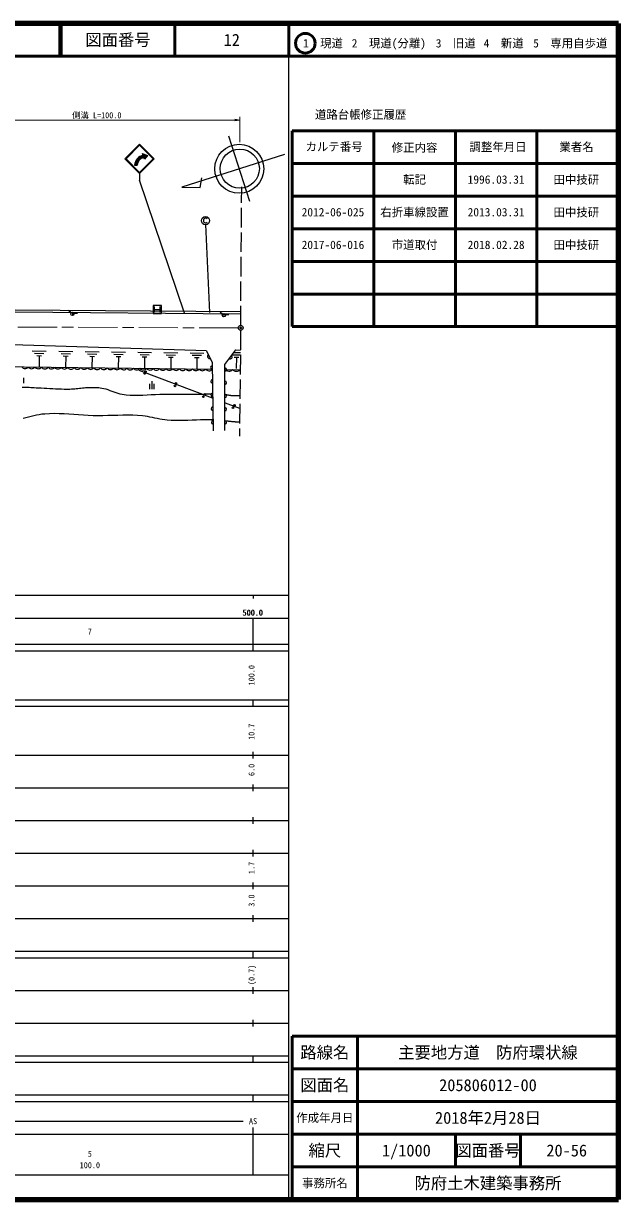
# Model space of a CAD drawing. Units: millimetres, scale not verified. Extents: x 40000 to 680000, y 20000 to 380000.
# Drawn here: x 497662 to 680000, y 20000 to 380000 of the extents above; entities that cross this region are included whole.
import ezdxf
from ezdxf.enums import TextEntityAlignment as Align

# ---------------------------------------------------------------- set-up
doc = ezdxf.new("R2010")
doc.units = ezdxf.units.MM
doc.header["$LTSCALE"] = 1000
doc.header["$PDMODE"] = 32
doc.header["$PDSIZE"] = 500
doc.linetypes.add('CHAIN', pattern=[18.5, 12, -1.5, 3.5, -1.5])
doc.linetypes.add('DASHED', pattern=[7.5, 6, -1.5])
for name, color, linetype, lineweight in [('M-BGD', 7, 'Continuous', 25), ('M-BGD-EXST', 7, 'Continuous', 25), ('M-BMK', 2, 'CHAIN', 13), ('M-BMK-SRVR', 3, 'Continuous', 25), ('M-STR-HTXT', 7, 'Continuous', 13), ('M-STR-STRC', 7, 'Continuous', 25), ('M-TTL', 2, 'Continuous', 140), ('M-TTL-BAND', 7, 'Continuous', 25), ('M-TTL-FRAM', 2, 'Continuous', 50), ('M-TTL-LINE', 7, 'Continuous', 50)]:
    doc.layers.add(name, color=color, linetype=linetype, lineweight=lineweight)
doc.layers.add('M-OTRS', color=6, linetype='Continuous')
doc.layers.add('M-TTL-TXT', color=7, linetype='Continuous')
doc.styles.add('ＭＳ ゴシック', font='')
doc.styles.get('ＭＳ ゴシック').set_extended_font_data('MS Gothic')

# ---------------------------------------------------------------- blocks, each defined once
blk = doc.blocks.new('open_arrow')
at = {"color": 0, "linetype": 'Continuous', "lineweight": -2}
blk.add_lwpolyline([(7.5, 1.25), (0, 0), (7.5, -1.25)], dxfattribs=at)

msp = doc.modelspace()

# ---------------------------------------------------------------- hatches: boundary and pattern name
at = {"layer": 'M-STR-STRC'}
for points in [[(534319, 339656), (534546, 338946, 0.33505), (532469, 336623), (531726, 336624, -0.33299)], [(534153, 340176), (535623, 339611), (534711, 338427)], [(534153, 340176), (535623, 339611), (534711, 338427)], [(534319, 339656), (534153, 340176), (535623, 339611), (534711, 338427), (534546, 338946)]]:
    msp.add_hatch(color=256, dxfattribs=at).paths.add_polyline_path(points)

# ---------------------------------------------------------------- linework, layer by layer
at = {"layer": 'M-BGD', "linetype": 'DASHED'}
for p, q in [((564216, 287568), (564527, 330036)), ((564202, 286068), (563828, 253649))]:
    msp.add_line(p, q, dxfattribs=at)
at = {"layer": 'M-BGD'}
for p, q in [((564247, 291725), (495107, 292254)), ((564242, 291025), (495110, 291684)), ((553747, 279808), (494221, 281618)), ((500324, 279781), (504653, 279725)), ((501036, 279050), (503922, 279013)), ((501748, 278320), (503191, 278301)), ((502470, 278310), (502435, 274775)), ((508451, 279679), (512761, 279623)), ((509160, 278951), (512033, 278914)), ((509869, 278224), (511306, 278205)), ((510587, 278214), (510553, 274694)), ((516553, 279577), (520843, 279521)), ((517258, 278852), (520119, 278815)), ((517964, 278128), (519394, 278109)), ((518679, 278119), (518645, 274615)), ((524628, 279475), (528899, 279419)), ((525331, 278754), (528178, 278716)), ((526033, 278032), (527457, 278014)), ((526745, 278023), (526711, 274535)), ((532678, 279373), (536930, 279318)), ((533378, 278655), (536212, 278618)), ((534077, 277937), (535494, 277919)), ((534786, 277928), (534752, 274456)), ((540702, 279272), (544935, 279217)), ((541399, 278557), (544221, 278520)), ((542095, 277843), (543506, 277824)), ((542800, 277833), (542766, 274376)), ((548701, 279171), (552915, 279116)), ((549394, 278459), (552203, 278423)), ((550087, 277748), (551492, 277730)), ((550790, 277739), (550756, 274298)), ((553747, 279808), (555458, 276229)), ((559383, 275593), (562773, 280097)), ((561630, 278578), (564116, 278546)), ((562153, 279274), (564124, 279248)), ((562199, 277869), (563603, 277850)), ((562773, 280097), (564133, 280049)), ((562901, 277860), (562867, 274418)), ((479019, 275083), (555488, 274181)), ((532995, 273911), (555434, 265372)), ((555458, 276229), (555769, 255279)), ((559405, 255359), (559383, 275593)), ((559385, 274121), (564063, 274016)), ((559475, 263874), (563874, 262209))]:
    msp.add_line(p, q, dxfattribs=at)
for points in [[(497214, 268685), (497803, 268683), (498331, 268674), (498859, 268657), (499386, 268635), (499914, 268609), (500441, 268580), (500968, 268549), (501496, 268517), (502023, 268487), (502550, 268459), (503078, 268434), (503961, 268394), (504844, 268347), (505728, 268297), (506611, 268247), (507495, 268199), (508378, 268158), (509261, 268126), (510145, 268105), (511029, 268099), (511912, 268111), (512392, 268131), (512872, 268164), (513351, 268208), (513829, 268259), (514307, 268313), (514785, 268367), (515263, 268419), (515742, 268465), (516221, 268500), (516701, 268524), (517201, 268541), (517701, 268559), (518202, 268575), (518703, 268586), (519204, 268591), (519704, 268585), (520204, 268568), (520701, 268536), (521197, 268487), (521691, 268417), (522322, 268289), (522942, 268117), (523555, 267913), (524163, 267688), (524769, 267453), (525374, 267218), (525983, 266995), (526596, 266795), (527218, 266628), (527849, 266506), (529121, 266351), (530398, 266261), (531679, 266225), (532963, 266231), (534250, 266268), (535538, 266325), (536826, 266390), (538115, 266452), (539402, 266500), (540687, 266522), (541450, 266527), (542213, 266533), (542977, 266540), (543740, 266547), (544503, 266555), (545267, 266562), (546030, 266569), (546793, 266574), (547557, 266577), (548320, 266578), (548644, 266577), (548967, 266574), (549291, 266569), (549615, 266564), (549939, 266559), (550262, 266554), (550586, 266550), (550910, 266548), (551234, 266548), (551557, 266550), (551962, 266556), (552366, 266565), (552771, 266574), (553175, 266586), (553579, 266599), (553983, 266614), (554388, 266631), (554792, 266649), (555196, 266668), (555600, 266689)], [(559393, 266486), (559564, 266455), (559734, 266422), (559905, 266389), (560075, 266355), (560246, 266323), (560416, 266291), (560587, 266261), (560758, 266234), (560930, 266208), (561102, 266186), (561245, 266170), (561387, 266155), (561530, 266141), (561674, 266129), (561817, 266119), (561960, 266111), (562104, 266104), (562247, 266099), (562391, 266096), (562534, 266096), (562678, 266097), (562822, 266101), (562966, 266107), (563110, 266114), (563254, 266123), (563398, 266134), (563542, 266145), (563686, 266157), (563829, 266170), (563973, 266183)], [(555992, 258637), (555840, 258643), (555687, 258648), (555535, 258655), (555383, 258661), (555231, 258667), (555078, 258673), (554926, 258678), (554774, 258683), (554622, 258686), (554469, 258689), (553191, 258687), (551912, 258659), (550632, 258613), (549352, 258558), (548073, 258504), (546794, 258459), (545516, 258432), (544238, 258431), (542962, 258467), (541688, 258547), (540927, 258629), (540171, 258745), (539419, 258886), (538668, 259044), (537919, 259211), (537170, 259378), (536419, 259538), (535667, 259682), (534911, 259801), (534152, 259889), (532639, 259998), (531124, 260059), (529608, 260082), (528090, 260075), (526571, 260048), (525052, 260011), (523532, 259972), (522013, 259941), (520494, 259928), (518976, 259940), (517494, 259990), (516011, 260073), (514528, 260178), (513045, 260291), (511562, 260401), (510080, 260494), (508599, 260559), (507118, 260583), (505640, 260553), (504162, 260457), (503323, 260363), (502488, 260237), (501658, 260083), (500830, 259908), (500006, 259714), (499184, 259508), (498363, 259293), (497543, 259076)], [(559402, 258422), (559624, 258398), (559845, 258373), (560067, 258348), (560288, 258323), (560510, 258299), (560731, 258274), (560953, 258251), (561174, 258228), (561396, 258206), (561618, 258185), (561721, 258176), (561824, 258167), (561927, 258158), (562031, 258150), (562134, 258141), (562237, 258134), (562340, 258126), (562444, 258120), (562547, 258113), (562650, 258108), (562773, 258102), (562896, 258098), (563019, 258094), (563142, 258090), (563265, 258087), (563388, 258085), (563511, 258083), (563634, 258081), (563757, 258079), (563879, 258077)]]:
    msp.add_lwpolyline(points, dxfattribs=at)
for centre in [(535055, 273431), (534770, 272862), (544422, 269816), (544111, 269072), (553275, 266486), (552788, 265755), (562304, 263129), (561844, 262371)]:
    msp.add_circle(centre, 250, dxfattribs=at)
for centre, radius, start, end in [((554771, 278099), 687, 131.35436, 279.76557), ((561024, 277886), 568, 239.89949, 46.1794), ((498146, 275620), 1262, 216.47883, 322.16943), ((500158, 275596), 1262, 216.47883, 322.16943), ((502170, 275572), 1262, 216.47883, 322.16943), ((504183, 275549), 1262, 216.47883, 322.16943), ((506195, 275525), 1262, 216.47883, 322.16943), ((508207, 275501), 1262, 216.47883, 322.16943), ((510220, 275477), 1262, 216.47883, 322.16943), ((512232, 275454), 1262, 216.47883, 322.16943), ((514244, 275430), 1262, 216.47883, 322.16943), ((516257, 275406), 1262, 216.47883, 322.16943), ((518269, 275383), 1262, 216.47883, 322.16943), ((520281, 275359), 1262, 216.47883, 322.16943), ((522294, 275335), 1262, 216.47883, 322.16943), ((524306, 275311), 1262, 216.47883, 322.16943), ((526318, 275288), 1262, 216.47883, 322.16943), ((528331, 275264), 1262, 216.47883, 322.16943), ((530343, 275240), 1262, 216.47883, 322.16943), ((532355, 275216), 1262, 216.47883, 322.16943), ((534368, 275193), 1262, 216.47883, 322.16943), ((536380, 275169), 1262, 216.47883, 322.16943), ((538393, 275145), 1262, 216.47883, 322.16943), ((540405, 275121), 1262, 216.47883, 322.16943), ((542417, 275098), 1262, 216.47883, 322.16943), ((544430, 275074), 1262, 216.47883, 322.16943), ((546442, 275050), 1262, 216.47883, 322.16943), ((548454, 275026), 1262, 216.47883, 322.16943), ((550467, 275003), 1262, 216.47883, 322.16943), ((552479, 274979), 1262, 216.47883, 322.16943), ((554491, 274955), 1262, 216.47883, 322.16943), ((555506, 274659), 524, 93.51587, 268.18586), ((559379, 274075), 506, 270.72969, 89.3966), ((560580, 275213), 1619, 222.43278, 314.99669), ((562919, 275161), 1619, 222.43278, 314.99669), ((555568, 270468), 524, 93.51587, 268.18586), ((559383, 270028), 506, 270.72969, 89.3966), ((555630, 266278), 524, 93.51587, 268.18586), ((559388, 265981), 506, 270.72969, 89.3966), ((555692, 262088), 524, 93.51587, 268.18586), ((559392, 261935), 506, 270.72969, 89.3966), ((555755, 257898), 524, 93.51587, 268.18586), ((559397, 257888), 506, 270.72969, 89.3966)]:
    msp.add_arc(centre, radius, start, end, dxfattribs=at)
for p in [(535055, 273431), (534770, 272862), (544422, 269816), (544111, 269072), (553275, 266486), (552788, 265755), (562304, 263129), (561844, 262371)]:
    msp.add_point(p, dxfattribs=at)
at = {"layer": 'M-BGD-EXST'}
for p, q in [((553308, 320409), (553025, 320247)), ((553649, 320409), (553308, 320409)), ((553874, 320299), (553649, 320409)), ((553025, 320247), (552847, 319964)), ((552847, 319964), (552847, 319404)), ((552847, 319404), (552968, 319179)), ((552968, 319179), (553083, 319058)), ((553083, 319058), (553298, 318948)), ((553298, 318948), (553638, 318948)), ((554796, 291582), (553529, 318476)), ((553638, 318948), (553869, 319063)), ((553869, 319063), (553979, 319173)), ((553979, 320079), (553874, 320299)), ((512256, 291442), (511471, 292100)), ((512649, 291625), (512649, 290600)), ((539947, 293722), (537447, 293722)), ((537447, 293722), (537447, 291222)), ((537834, 291600), (537834, 293350)), ((537834, 292475), (539584, 292475)), ((539587, 291593), (539587, 293343)), ((539947, 291222), (539947, 293722)), ((558674, 291022), (557889, 291680)), ((513153, 291201), (514162, 291379)), ((537447, 291222), (539947, 291222)), ((559067, 291205), (559067, 290180)), ((559571, 290782), (560580, 290960)), ((497700, 271512), (497700, 269928)), ((536967, 270562), (536967, 268062)), ((536301, 269646), (536301, 268062)), ((537634, 269646), (537634, 268062))]:
    msp.add_line(p, q, dxfattribs=at)
for centre, radius in [((553435, 319661), 1250), ((512649, 291113), 512), ((559067, 290693), 512)]:
    msp.add_circle(centre, radius, dxfattribs=at)
at = {"layer": 'M-BMK'}
msp.add_line((563461, 286821), (464962, 287179), dxfattribs=at)
at = {"layer": 'M-BMK-SRVR'}
msp.add_circle((564211, 286818), 750, dxfattribs=at)
at = {"layer": 'M-OTRS'}
msp.add_point((564211, 286818), dxfattribs=at)
at = {"layer": 'M-STR-HTXT'}
for p, q in [((464691, 350453), (563923, 350453)), ((563923, 343663), (563923, 351453))]:
    msp.add_line(p, q, dxfattribs=at)
at = {"layer": 'M-STR-STRC'}
for p, q in [((528746, 338578), (533246, 343078)), ((529100, 338578), (533246, 342725)), ((537747, 338578), (533246, 343078)), ((537393, 338578), (533246, 342725)), ((566977, 325488), (560628, 345505)), ((528746, 338578), (533246, 334077)), ((529100, 338578), (533246, 334431)), ((533246, 334431), (537393, 338578)), ((533247, 334078), (537747, 338578)), ((534711, 338427), (534153, 340176)), ((534153, 340176), (535623, 339611)), ((535623, 339611), (534711, 338427)), ((577623, 339881), (546140, 329895)), ((531726, 336624), (532469, 336623)), ((533246, 334077), (533246, 332077)), ((546999, 291358), (533246, 332077)), ((551806, 329797), (552278, 332761)), ((546140, 329895), (551806, 329797))]:
    msp.add_line(p, q, dxfattribs=at)
for centre, radius in [((563789, 335537), 7500), ((563942, 335576), 6000)]:
    msp.add_circle(centre, radius, dxfattribs=at)
for radius, start, end in [(3327, 102.62812, 176.29677), (2586, 101.16557, 175.26003)]:
    msp.add_arc((535046, 336410), radius, start, end, dxfattribs=at)
at = {"layer": 'M-TTL'}
for p, q in [((680000, 380000), (40000, 380000)), ((680000, 20000), (680000, 380000)), ((40000, 20000), (680000, 20000))]:
    msp.add_line(p, q, dxfattribs=at)
at = {"layer": 'M-TTL-BAND'}
for p, q in [((579000, 20000), (579000, 370000)), ((40000, 205000), (579000, 205000)), ((568000, 205000), (568000, 204000)), ((68000, 198000), (579000, 198000)), ((568000, 188000), (568000, 198000)), ((40000, 190000), (579000, 190000)), ((40000, 188000), (579000, 188000)), ((40000, 173000), (579000, 173000)), ((568000, 171000), (568000, 173000)), ((40000, 171000), (579000, 171000)), ((40000, 156000), (579000, 156000)), ((568000, 155000), (568000, 157000)), ((46000, 146000), (579000, 146000)), ((568000, 145000), (568000, 147000)), ((568000, 135000), (568000, 137000)), ((52000, 136000), (579000, 136000)), ((46000, 126000), (579000, 126000)), ((568000, 125000), (568000, 127000)), ((52000, 116000), (579000, 116000)), ((568000, 115000), (568000, 117000)), ((46000, 106000), (579000, 106000)), ((568000, 105000), (568000, 107000)), ((40000, 96000), (579000, 96000)), ((40000, 94000), (579000, 94000)), ((568000, 94000), (568000, 96000)), ((49000, 84000), (579000, 84000)), ((568000, 83000), (568000, 85000)), ((40000, 74000), (579000, 74000)), ((568000, 73000), (568000, 75000)), ((40000, 64000), (579000, 64000)), ((40000, 62000), (579000, 62000)), ((568000, 62000), (568000, 64000)), ((40000, 52000), (579000, 52000)), ((568000, 50000), (568000, 52000)), ((40000, 50000), (579000, 50000)), ((71000, 44000), (565000, 44000)), ((40000, 40000), (579000, 40000)), ((568000, 27500), (568000, 42000)), ((68000, 27500), (579000, 27500))]:
    msp.add_line(p, q, dxfattribs=at)
at = {"layer": 'M-TTL-FRAM'}
for p, q in [((580000, 347197), (580000, 287197)), ((580000, 347197), (680000, 347197)), ((580000, 287197), (680000, 287197)), ((680000, 70000), (580000, 70000)), ((580000, 70000), (580000, 20000))]:
    msp.add_line(p, q, dxfattribs=at)
at = {"layer": 'M-TTL-LINE'}
for p, q in [((508747, 380000), (508747, 370000)), ((509247, 380000), (509247, 370000)), ((543997, 380000), (543997, 370000)), ((579000, 380000), (579000, 370000)), ((40000, 370000), (680000, 370000)), ((605000, 347197), (605000, 287197)), ((630000, 347197), (630000, 287197)), ((655000, 347197), (655000, 287197)), ((580000, 337197), (680000, 337197)), ((580000, 327197), (680000, 327197)), ((580000, 317197), (680000, 317197)), ((580000, 307197), (680000, 307197)), ((580000, 297197), (680000, 297197)), ((600000, 70000), (600000, 20000)), ((680000, 60000), (580000, 60000)), ((680000, 50000), (580000, 50000)), ((680000, 40000), (580000, 40000)), ((630000, 40000), (630000, 30000)), ((650000, 40000), (650000, 30000)), ((680000, 30000), (580000, 30000))]:
    msp.add_line(p, q, dxfattribs=at)
msp.add_circle((584031, 373958), 3000, dxfattribs=at)

# ---------------------------------------------------------------- block references
at = {"layer": 'M-STR-HTXT', "xscale": 200, "yscale": 200, "rotation": 180}
msp.add_blockref('open_arrow', (563923, 350453), dxfattribs=at)

# ---------------------------------------------------------------- texts
at = {"layer": 'M-STR-HTXT', "style": 'ＭＳ ゴシック'}
msp.add_text('側溝 L=100.0', height=1833, dxfattribs=at).set_placement((520122, 350453), align=Align.BOTTOM_CENTER)
at = {"layer": 'M-TTL-BAND', "style": 'ＭＳ ゴシック'}
for s, p in [('500.0', (567844, 198195)), ('500.0', (568000, 198195)), ('7', (518000, 192405)), ('AS', (568000, 42500)), ('5', (518000, 32523)), ('100.0', (518000, 29033))]:
    msp.add_text(s, height=1833, dxfattribs=at).set_placement(p, align=Align.BOTTOM_CENTER)
for s, p in [('100.0', (569000, 180500)), ('10.7', (569000, 163174)), ('6.0', (569000, 151500)), ('1.7', (569000, 121500)), ('3.0', (569000, 111500)), ('(0.7)', (569000, 88764))]:
    msp.add_text(s, height=1833, rotation=90, dxfattribs=at).set_placement(p, align=Align.BOTTOM_CENTER)
at = {"layer": 'M-TTL-TXT', "style": 'ＭＳ ゴシック'}
for s, height, p in [('図面番号', 3666, (526622, 375000)), ('12', 3666, (561497, 375000)), ('1\u3000現道', 2566, (589448, 373958)), ('2\u3000現道(分離)', 2566, (609619, 373958)), ('3\u3000旧道', 2566, (630121, 373958)), ('4\u3000新道', 2566, (644824, 373958)), ('5\u3000専用自歩道', 2566, (665228, 373958)), ('道路台帳修正履歴', 2566, (600968, 352113)), ('カルテ番号', 2566, (592839, 342277)), ('修正内容', 2566, (617509, 342023)), ('調整年月日', 2566, (643089, 342197)), ('業者名', 2566, (667134, 342197)), ('転記', 2566, (617500, 332245)), ('1996.03.31', 2566, (642500, 332245)), ('田中技研', 2566, (667077, 332189)), ('2012-06-025', 2566, (592500, 322245)), ('右折車線設置', 2566, (617500, 322245)), ('2013.03.31', 2566, (642500, 322245)), ('田中技研', 2566, (667077, 322189)), ('2017-06-016', 2566, (592500, 312245)), ('市道取付', 2566, (617500, 312245)), ('2018.02.28', 2566, (642500, 312245)), ('田中技研', 2566, (667077, 312189)), ('路線名', 3666, (590000, 65000)), ('路線名', 3666, (590000, 65000)), ('主要地方道\u3000防府環状線', 3666, (640000, 65000)), ('図面名', 3666, (590000, 55000)), ('図面名', 3666, (590000, 55000)), ('205806012-00', 3666, (640000, 55000)), ('2018年2月28日', 3666, (640000, 45000)), ('作成年月日', 2566, (590000, 45000)), ('作成年月日', 2566, (590000, 45000)), ('縮尺', 3666, (590000, 35000)), ('縮尺', 3666, (590000, 35000)), ('1/1000', 3666, (615000, 35000)), ('図面番号', 3666, (640000, 35000)), ('図面番号', 3666, (640000, 35000)), ('20-56', 3666, (664125, 35000)), ('事務所名', 2566, (590000, 25000)), ('事務所名', 2566, (590000, 25000)), ('防府土木建築事務所', 3666, (640000, 25000))]:
    msp.add_text(s, height=height, dxfattribs=at).set_placement(p, align=Align.MIDDLE_CENTER)

doc.saveas('drawing.dxf')
